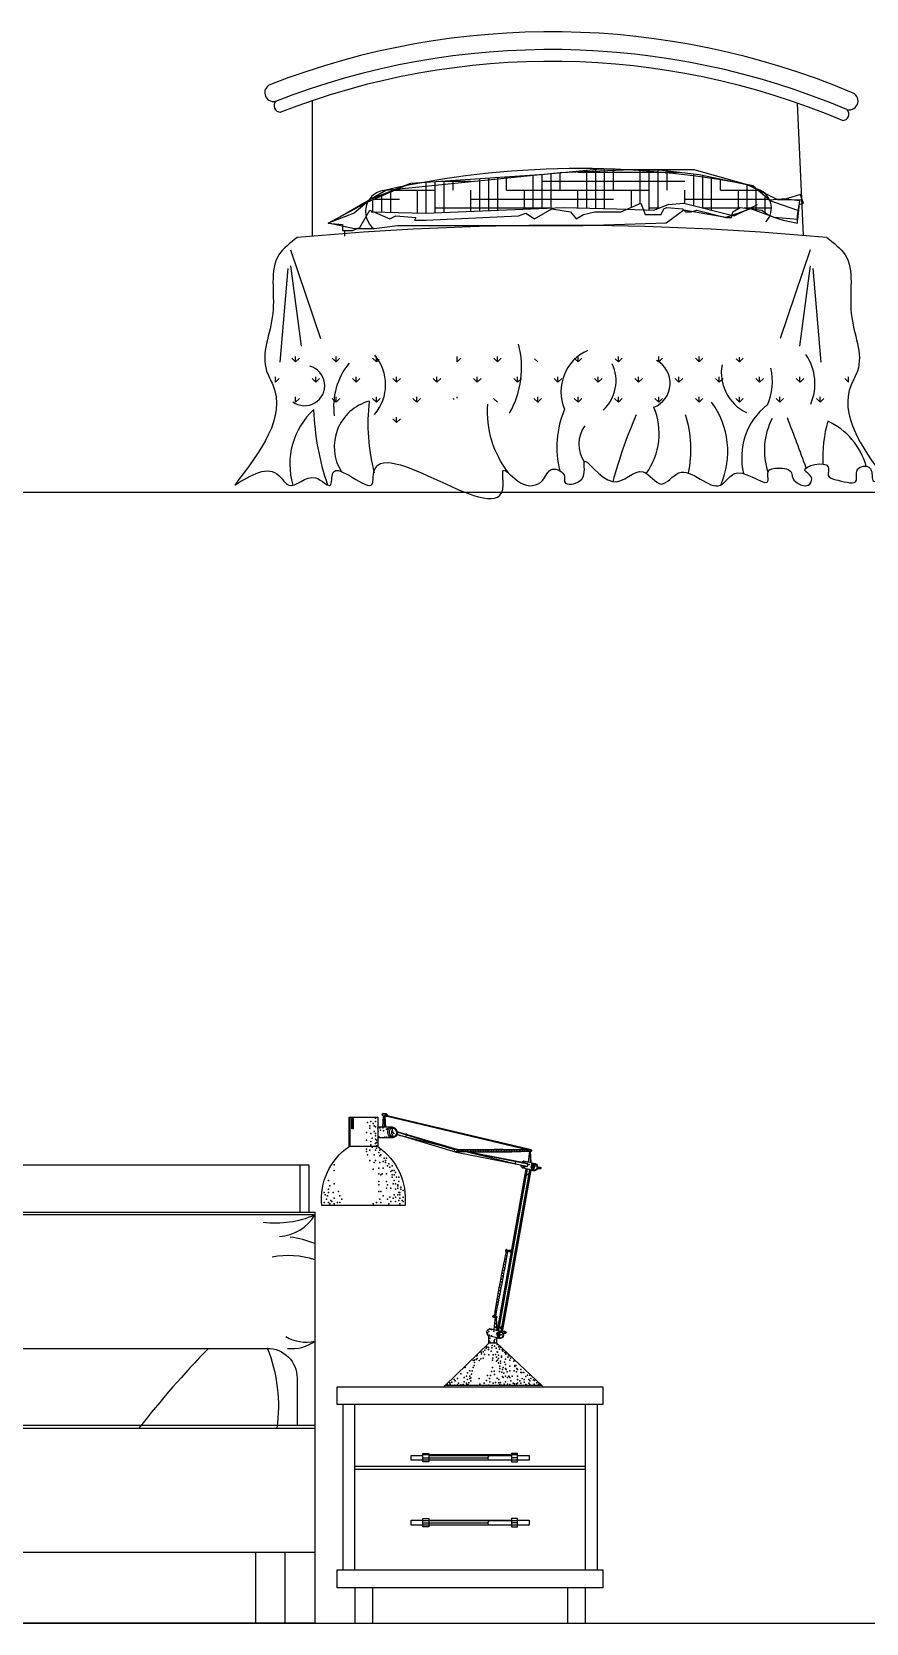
# Model space of a CAD drawing. Header units: inches. Extents: x 15.4 to 57.9, y 9.9 to 34.7.
# Drawn here: x 25.042 to 26.455, y 22.211 to 24.904 of the extents above; entities that cross this region are included whole.
import ezdxf

# ---------------------------------------------------------------- set-up
doc = ezdxf.new("R2010")
doc.units = ezdxf.units.IN
doc.header["$MEASUREMENT"] = 0
for name, color, linetype in [('02', 2, 'Continuous'), ('1', 1, 'Continuous'), ('8', 8, 'Continuous')]:
    doc.layers.add(name, color=color, linetype=linetype)

msp = doc.modelspace()

# ---------------------------------------------------------------- hatches: boundary and pattern name
at = {"layer": '8'}
h = msp.add_hatch(dxfattribs=at)
h.set_pattern_fill('ANSI31', color=256, scale=0.005527, style=0)
h.set_pattern_definition([(135, (34.974452, 16.73408576), (0.000488482534, 0.000488482534), [])])
h.paths.add_polyline_path([(25.5859, 23.0473), (25.5837, 23.0473), (25.5837, 23.0669), (25.5859, 23.0669)])
h = msp.add_hatch(dxfattribs=at)
h.set_pattern_fill('ANSI31', color=256, scale=0.022106, angle=42.7614, style=0)
h.set_pattern_definition([(92.238647, (35.200184, 17.0904703), (0.00276116556, 0.00010793855), [])])
edge = h.paths.add_edge_path()
edge.add_ellipse((25.7622, 23.0105), major_axis=(-0.00111, 0.00111), ratio=1, start_angle=162.8132, end_angle=266.7456)
edge.add_ellipse((25.8322, 18.2091), major_axis=(3.3961, 3.3961), ratio=1, start_angle=404.3709, end_angle=405.8207, ccw=False)
edge.add_ellipse((25.8868, 23.0108), major_axis=(-0.00151, 0.00151), ratio=1, start_angle=20.2784, end_angle=78.295)
edge.add_line((25.8851, 23.0097), (25.8851, 23.0096))
edge.add_ellipse((25.8182, 24.4854), major_axis=(1.0446, 1.0446), ratio=1, start_angle=222.8572, end_angle=227.5949, ccw=False)
h = msp.add_hatch(dxfattribs=at)
h.set_pattern_fill('ANSI31', color=256, scale=0.033159, style=0)
h.set_pattern_definition([(135, (34.9617398, 16.7697646), (0.0029308952, 0.0029308952), [])])
edge = h.paths.add_edge_path()
edge.add_ellipse((25.8448, 22.8415), major_axis=(-0.00124, 0.00124), ratio=1, start_angle=144.8153, end_angle=149.0797)
edge.add_line((25.8452, 22.8398), (25.8482, 22.8398))
edge.add_ellipse((20.672, 23.7672), major_axis=(3.7184, 3.7184), ratio=1, start_angle=303.6283, end_angle=304.8416, ccw=False)
edge.add_line((25.8274, 22.7304), (25.8251, 22.731))
edge.add_ellipse((27.2957, 22.5169), major_axis=(1.0508, 1.0508), ratio=1, start_angle=122.4543, end_angle=126.7162, ccw=False)

# ---------------------------------------------------------------- linework, layer by layer
at = {"layer": '02'}
for p, q in [((25.5169, 24.7874), (25.5169, 24.5578)), ((26.3376, 24.7832), (26.3477, 24.5591)), ((25.9102, 24.663), (26.005, 24.6718)), ((25.9363, 24.6654), (26.0573, 24.6707)), ((25.9816, 24.6056), (25.9816, 24.6696)), ((25.9967, 24.6052), (25.9967, 24.671)), ((26.005, 24.6718), (26.1096, 24.6695)), ((26.0118, 24.6048), (26.0118, 24.6716)), ((26.0269, 24.6359), (26.0269, 24.6713)), ((26.0573, 24.6707), (26.1627, 24.6707)), ((26.0721, 24.6135), (26.0721, 24.6703)), ((26.0872, 24.6021), (26.0872, 24.67)), ((26.1023, 24.6047), (26.1023, 24.6697)), ((26.1096, 24.6695), (26.1719, 24.6622)), ((26.1627, 24.6707), (26.2532, 24.6452)), ((25.6109, 24.6163), (25.6839, 24.6474)), ((25.6168, 24.6212), (25.6839, 24.6474)), ((25.6411, 24.6358), (25.9363, 24.6654)), ((25.6839, 24.6474), (25.9102, 24.663)), ((25.7099, 24.5969), (25.7099, 24.6492)), ((25.725, 24.5976), (25.725, 24.6503)), ((25.7355, 24.651), (25.7854, 24.651)), ((25.7401, 24.5982), (25.7401, 24.6513)), ((25.7552, 24.6359), (25.7552, 24.6523)), ((25.8005, 24.6007), (25.8005, 24.6554)), ((25.8156, 24.6014), (25.8156, 24.6565)), ((25.8307, 24.602), (25.8307, 24.6575)), ((25.8458, 24.6359), (25.8458, 24.6585)), ((25.891, 24.6045), (25.891, 24.6616)), ((25.9061, 24.6052), (25.9061, 24.6627)), ((25.9061, 24.651), (26.1476, 24.651)), ((25.9212, 24.6058), (25.9212, 24.664)), ((25.9363, 24.6359), (25.9363, 24.6654)), ((25.9665, 24.6661), (26.139, 24.6661)), ((26.1174, 24.6359), (26.1174, 24.6686)), ((26.1627, 24.6097), (26.1627, 24.6633)), ((26.1719, 24.6622), (26.263, 24.6431)), ((26.1778, 24.6058), (26.1778, 24.661)), ((26.1929, 24.6019), (26.1929, 24.6578)), ((26.208, 24.6359), (26.208, 24.6547)), ((26.2532, 24.605), (26.2532, 24.6452)), ((26.2532, 24.6452), (26.3044, 24.62)), ((26.263, 24.6431), (26.2912, 24.6189)), ((25.5438, 24.5799), (25.6109, 24.6163)), ((25.5635, 24.5906), (25.6411, 24.6358)), ((25.6168, 24.6212), (25.5876, 24.5969)), ((25.6194, 24.5996), (25.6194, 24.6199)), ((25.6214, 24.6208), (25.6646, 24.6208)), ((25.6345, 24.5989), (25.6345, 24.6264)), ((25.6496, 24.5985), (25.6496, 24.6328)), ((25.6568, 24.6359), (25.725, 24.6359)), ((25.6646, 24.6359), (25.6646, 24.6392)), ((25.6948, 24.5973), (25.6948, 24.6359)), ((25.7854, 24.6001), (25.7854, 24.6359)), ((25.7854, 24.6208), (26.0269, 24.6208)), ((25.8458, 24.6359), (26.0872, 24.6359)), ((25.8759, 24.6039), (25.8759, 24.6359)), ((25.9665, 24.606), (25.9665, 24.6359)), ((26.057, 24.6071), (26.057, 24.6359)), ((26.1476, 24.6136), (26.1476, 24.6359)), ((26.1476, 24.6208), (26.289, 24.6208)), ((26.208, 24.6359), (26.2714, 24.6359)), ((26.2382, 24.6049), (26.2382, 24.6359)), ((26.2683, 24.603), (26.2683, 24.6385)), ((26.2834, 24.5979), (26.2834, 24.6256)), ((26.319, 24.6212), (26.2898, 24.6188)), ((26.2898, 24.6188), (26.3385, 24.6018)), ((26.3044, 24.62), (26.3464, 24.6193)), ((26.3287, 24.6237), (26.319, 24.6212)), ((26.319, 24.6212), (26.3418, 24.6184)), ((26.3433, 24.6285), (26.3287, 24.6237)), ((26.3418, 24.6184), (26.3385, 24.586)), ((26.3458, 24.6212), (26.3433, 24.6285)), ((26.3482, 24.6139), (26.3458, 24.6212)), ((25.5876, 24.5969), (25.5438, 24.5799)), ((25.5973, 24.5726), (25.6144, 24.6018)), ((25.6144, 24.6018), (25.6484, 24.5872)), ((25.6168, 24.5993), (25.7093, 24.5969)), ((25.6484, 24.5872), (25.6582, 24.5921)), ((25.6582, 24.5921), (25.6923, 24.5896)), ((25.6923, 24.5896), (25.6898, 24.5848)), ((25.7093, 24.5969), (25.9416, 24.6066)), ((25.7093, 24.5848), (25.8662, 24.5921)), ((25.725, 24.6057), (25.919, 24.6057)), ((25.8662, 24.5921), (25.8784, 24.5969)), ((25.8784, 24.5969), (25.893, 24.5872)), ((25.893, 24.5872), (25.9222, 24.6042)), ((25.9222, 24.6042), (25.9538, 24.5993)), ((25.9416, 24.6066), (26.0317, 24.6042)), ((25.9538, 24.5993), (25.9636, 24.5872)), ((25.9636, 24.5872), (25.9757, 24.5945)), ((25.9757, 24.5945), (25.9952, 24.5993)), ((25.9952, 24.5993), (26.039, 24.5993)), ((26.0317, 24.6042), (26.095, 24.6018)), ((26.039, 24.5993), (26.0731, 24.6139)), ((26.0731, 24.6139), (26.0804, 24.5945)), ((26.0804, 24.5945), (26.1072, 24.5945)), ((26.0872, 24.6057), (26.1048, 24.6057)), ((26.095, 24.6018), (26.1194, 24.6115)), ((26.1072, 24.5945), (26.1121, 24.6042)), ((26.1121, 24.6042), (26.1169, 24.6066)), ((26.1461, 24.6018), (26.1159, 24.58)), ((26.1169, 24.6066), (26.1437, 24.6042)), ((26.1194, 24.6115), (26.1461, 24.6139)), ((26.1437, 24.6042), (26.1486, 24.5993)), ((26.1461, 24.6139), (26.2313, 24.5921)), ((26.2167, 24.5896), (26.1461, 24.6018)), ((26.1486, 24.5993), (26.1583, 24.5993)), ((26.1583, 24.5993), (26.1681, 24.6018)), ((26.1681, 24.6018), (26.2167, 24.5896)), ((26.1782, 24.6057), (26.2395, 24.6057)), ((26.2593, 24.6042), (26.2167, 24.5896)), ((26.2167, 24.5896), (26.2265, 24.5896)), ((26.2265, 24.5896), (26.2289, 24.5993)), ((26.2289, 24.5993), (26.2411, 24.6066)), ((26.2313, 24.5921), (26.2703, 24.6115)), ((26.2411, 24.6066), (26.2776, 24.6018)), ((26.2482, 24.6057), (26.294, 24.6057)), ((26.2995, 24.5896), (26.2593, 24.6042)), ((26.2776, 24.6018), (26.2849, 24.5969)), ((26.2849, 24.5969), (26.2922, 24.5921)), ((26.2922, 24.5921), (26.3068, 24.5872)), ((26.3385, 24.586), (26.2995, 24.5896)), ((26.3385, 24.5921), (26.3409, 24.6115)), ((26.3385, 24.5799), (26.3385, 24.5921)), ((26.3409, 24.6115), (26.3482, 24.6139)), ((25.5438, 24.5799), (25.5681, 24.5775)), ((25.5884, 24.5702), (25.5438, 24.5799)), ((25.5681, 24.5775), (25.5681, 24.5677)), ((25.5681, 24.5677), (25.5851, 24.5677)), ((25.5711, 24.5677), (25.5711, 24.5578)), ((25.5851, 24.5677), (25.5973, 24.5726)), ((25.6217, 24.5702), (25.5884, 24.5702)), ((25.6609, 24.5755), (25.6217, 24.5702)), ((25.9755, 24.5755), (25.6609, 24.5755)), ((25.6898, 24.5848), (25.7093, 24.5848)), ((26.1159, 24.58), (25.9755, 24.5755)), ((26.3068, 24.5872), (26.3141, 24.5848)), ((26.3141, 24.5848), (26.3385, 24.5799)), ((25.48, 24.5348), (25.5305, 24.3848)), ((26.3596, 24.5348), (26.3091, 24.3848)), ((25.48, 24.5076), (25.4981, 24.3718)), ((26.3596, 24.5076), (26.3415, 24.3718)), ((25.4754, 24.5031), (25.4618, 24.3446)), ((26.3642, 24.5031), (26.3777, 24.3446)), ((25.4887, 24.3451), (25.4823, 24.3515)), ((25.4887, 24.3451), (25.4887, 24.3541)), ((25.4887, 24.3451), (25.495, 24.3513)), ((25.557, 24.3451), (25.5506, 24.3515)), ((25.557, 24.3451), (25.557, 24.3541)), ((25.557, 24.3451), (25.5635, 24.3515)), ((25.6253, 24.3451), (25.6189, 24.3515)), ((25.6253, 24.3451), (25.6253, 24.3541)), ((25.6253, 24.3451), (25.6301, 24.3498)), ((25.7619, 24.3451), (25.7619, 24.3541)), ((25.762, 24.3451), (25.7684, 24.3515)), ((25.8303, 24.3451), (25.824, 24.3514)), ((25.8302, 24.3451), (25.8302, 24.3541)), ((25.8303, 24.3451), (25.8367, 24.3515)), ((25.8986, 24.3451), (25.8933, 24.3503)), ((25.9669, 24.3451), (25.9604, 24.3515)), ((25.9668, 24.3451), (25.9668, 24.3541)), ((25.9669, 24.3451), (25.9733, 24.3515)), ((26.0352, 24.3451), (26.0296, 24.3506)), ((26.0351, 24.3451), (26.0351, 24.3541)), ((26.0352, 24.3451), (26.0416, 24.3515)), ((26.1035, 24.3451), (26.1005, 24.348)), ((26.1034, 24.3451), (26.1034, 24.3541)), ((26.1035, 24.3451), (26.1099, 24.3515)), ((26.1718, 24.3451), (26.1654, 24.3515)), ((26.1717, 24.3451), (26.1717, 24.3541)), ((26.1718, 24.3451), (26.1782, 24.3515)), ((26.2401, 24.3451), (26.2346, 24.3506)), ((26.24, 24.3451), (26.24, 24.3529)), ((26.2401, 24.3451), (26.2465, 24.3515)), ((25.4545, 24.3109), (25.4545, 24.32)), ((25.5228, 24.3109), (25.5228, 24.32)), ((25.5911, 24.3109), (25.5911, 24.32)), ((25.6594, 24.3109), (25.6594, 24.32)), ((25.7277, 24.3109), (25.7277, 24.32)), ((25.796, 24.3109), (25.796, 24.32)), ((25.8643, 24.3109), (25.8643, 24.32)), ((25.9326, 24.3109), (25.9326, 24.32)), ((26.0009, 24.3109), (26.0009, 24.32)), ((26.0692, 24.3109), (26.0692, 24.32)), ((26.1375, 24.3109), (26.1375, 24.32)), ((26.2058, 24.3109), (26.2058, 24.32)), ((26.2741, 24.3109), (26.2741, 24.32)), ((26.3424, 24.3109), (26.3424, 24.32)), ((26.4247, 24.3109), (26.4247, 24.32)), ((25.4546, 24.3109), (25.461, 24.3173)), ((25.5229, 24.3109), (25.5165, 24.3173)), ((25.5229, 24.3109), (25.5293, 24.3173)), ((25.5912, 24.3109), (25.5848, 24.3173)), ((25.5912, 24.3109), (25.5976, 24.3173)), ((25.6595, 24.3109), (25.6531, 24.3173)), ((25.6595, 24.3109), (25.6659, 24.3173)), ((25.7278, 24.3109), (25.7214, 24.3173)), ((25.7278, 24.3109), (25.7342, 24.3173)), ((25.7961, 24.3109), (25.7897, 24.3173)), ((25.7961, 24.3109), (25.8025, 24.3173)), ((25.8644, 24.3109), (25.858, 24.3173)), ((25.8644, 24.3109), (25.8708, 24.3173)), ((25.9327, 24.3109), (25.9263, 24.3173)), ((25.9327, 24.3109), (25.9391, 24.3173)), ((26.001, 24.3109), (25.9946, 24.3173)), ((26.001, 24.3109), (26.0074, 24.3173)), ((26.0693, 24.3109), (26.0629, 24.3173)), ((26.0693, 24.3109), (26.0757, 24.3173)), ((26.1376, 24.3109), (26.1312, 24.3173)), ((26.1376, 24.3109), (26.144, 24.3173)), ((26.2059, 24.3109), (26.1995, 24.3173)), ((26.2059, 24.3109), (26.2123, 24.3173)), ((26.2742, 24.3109), (26.2678, 24.3173)), ((26.2742, 24.3109), (26.2806, 24.3173)), ((26.3425, 24.3109), (26.3361, 24.3173)), ((26.3425, 24.3109), (26.3489, 24.3173)), ((26.4246, 24.3109), (26.4182, 24.3173)), ((25.4887, 24.2768), (25.4887, 24.2858)), ((25.4887, 24.2768), (25.4952, 24.2832)), ((25.557, 24.2768), (25.5506, 24.2832)), ((25.557, 24.2768), (25.557, 24.2858)), ((25.557, 24.2768), (25.5635, 24.2832)), ((25.6253, 24.2768), (25.6189, 24.2832)), ((25.6253, 24.2768), (25.6253, 24.2858)), ((25.6253, 24.2768), (25.6318, 24.2832)), ((25.6936, 24.2768), (25.6872, 24.2832)), ((25.6936, 24.2768), (25.6936, 24.2858)), ((25.6936, 24.2768), (25.7001, 24.2832)), ((25.757, 24.2817), (25.7555, 24.2832)), ((25.7619, 24.2838), (25.7619, 24.2858)), ((25.8303, 24.2768), (25.8238, 24.2832)), ((25.8986, 24.2768), (25.8921, 24.2832)), ((25.8985, 24.2768), (25.8985, 24.2858)), ((25.8986, 24.2768), (25.905, 24.2832)), ((25.9669, 24.2768), (25.9604, 24.2832)), ((25.9668, 24.2768), (25.9668, 24.2858)), ((25.9669, 24.2768), (25.9733, 24.2832)), ((26.0352, 24.2768), (26.0287, 24.2832)), ((26.0351, 24.2768), (26.0351, 24.2858)), ((26.0352, 24.2768), (26.0416, 24.2832)), ((26.1035, 24.2768), (26.097, 24.2832)), ((26.1034, 24.2768), (26.1034, 24.2858)), ((26.1035, 24.2768), (26.1099, 24.2832)), ((26.1718, 24.2768), (26.1654, 24.2832)), ((26.1717, 24.2768), (26.1717, 24.2858)), ((26.1718, 24.2768), (26.1782, 24.2832)), ((26.2401, 24.2768), (26.2337, 24.2832)), ((26.24, 24.2768), (26.24, 24.2858)), ((26.2401, 24.2768), (26.2465, 24.2832)), ((26.3084, 24.2768), (26.302, 24.2832)), ((26.3083, 24.2768), (26.3083, 24.2858)), ((26.3084, 24.2768), (26.3148, 24.2832)), ((26.3767, 24.2768), (26.3703, 24.2832)), ((26.3766, 24.2768), (26.3766, 24.2858)), ((26.3767, 24.2768), (26.3831, 24.2832)), ((25.6595, 24.2426), (25.6531, 24.249)), ((25.6594, 24.2426), (25.6594, 24.2517)), ((25.6595, 24.2426), (25.6659, 24.249)), ((25.9326, 24.2514), (25.9326, 24.2517)), ((25.5804, 23.0669), (25.5804, 23.0172)), ((25.6407, 23.0716), (25.6357, 23.0723)), ((25.637, 23.0689), (25.6359, 23.0502)), ((25.6411, 23.0685), (25.636, 23.0694)), ((25.6412, 23.0723), (25.6362, 23.073)), ((25.6373, 23.0688), (25.6363, 23.0501)), ((25.6417, 23.0726), (25.6367, 23.0733)), ((25.6388, 23.0686), (25.6392, 23.0502)), ((25.6395, 23.0685), (25.6404, 23.0502)), ((25.6399, 23.0731), (25.6399, 23.0731)), ((25.6399, 23.0683), (25.6409, 23.0502)), ((25.6422, 23.0728), (25.6422, 23.0727)), ((25.8805, 23.0118), (25.6436, 23.0679)), ((25.8853, 23.012), (25.6438, 23.069)), ((25.6529, 23.0502), (25.6277, 23.0502)), ((25.6533, 23.0322), (25.6277, 23.0322)), ((25.8801, 22.983), (25.6596, 23.0371)), ((25.7612, 23.0071), (25.6598, 23.0374)), ((25.7623, 23.012), (25.6604, 23.0424)), ((25.7578, 23.0119), (25.6605, 23.0414)), ((25.6277, 23.0172), (25.579, 23.0172)), ((25.8806, 22.9834), (25.7612, 23.0071)), ((25.8816, 22.9873), (25.7737, 23.0087)), ((25.8812, 22.9884), (25.7795, 23.0086)), ((25.8843, 23.0095), (25.8821, 22.9913)), ((25.8845, 23.0095), (25.8823, 22.9913)), ((25.8849, 23.0093), (25.8855, 22.9906)), ((25.8853, 23.0088), (25.8864, 22.9904)), ((25.8857, 23.0088), (25.8867, 22.9903)), ((25.4958, 22.9865), (25.4958, 22.9065)), ((25.8782, 22.9796), (25.8297, 22.7063)), ((25.8787, 22.9795), (25.8301, 22.7062)), ((25.8794, 22.9793), (25.8309, 22.7061)), ((25.8807, 22.979), (25.8321, 22.7058)), ((25.8846, 22.978), (25.8362, 22.7048)), ((25.8857, 22.9777), (25.8372, 22.7044)), ((25.8868, 22.9774), (25.8383, 22.7037)), ((25.9012, 22.9812), (25.898, 22.9812)), ((25.9014, 22.9819), (25.8981, 22.9819)), ((25.5211, 22.9015), (24.3211, 22.9015)), ((25.845, 22.8398), (25.8533, 22.8398)), ((25.8465, 22.842), (25.8537, 22.842)), ((25.8269, 22.729), (25.8224, 22.7304)), ((25.8272, 22.7296), (25.8227, 22.7309)), ((25.8277, 22.7299), (25.8232, 22.7313)), ((25.828, 22.7301), (25.8235, 22.7314)), ((25.8273, 22.7271), (25.8228, 22.7285)), ((25.8265, 22.7272), (25.8244, 22.7075)), ((25.828, 22.7268), (25.8291, 22.7065)), ((25.8435, 22.7043), (25.8383, 22.7043)), ((25.8158, 22.6847), (25.8158, 22.697)), ((25.829, 22.6847), (25.8158, 22.6847)), ((25.829, 22.6847), (25.829, 22.6936)), ((25.9053, 22.6129), (25.7417, 22.6129)), ((25.5689, 22.3007), (25.5689, 22.5807)), ((25.5889, 22.3007), (25.5889, 22.5807)), ((25.9789, 22.5807), (25.9789, 22.3007)), ((25.9989, 22.5807), (25.9989, 22.3007)), ((24.3211, 22.5457), (25.5211, 22.5457)), ((24.3211, 22.5407), (25.5211, 22.5407)), ((25.7042, 22.4963), (25.8642, 22.4963)), ((25.7042, 22.4902), (25.8147, 22.4907)), ((25.8642, 22.4902), (25.8542, 22.4902)), ((25.9789, 22.4757), (25.5889, 22.4757)), ((25.9789, 22.4707), (25.5889, 22.4707)), ((25.7042, 22.3845), (25.8642, 22.3845)), ((25.7042, 22.3802), (25.8147, 22.3807)), ((25.8642, 22.3802), (25.8542, 22.3802)), ((24.3211, 22.3307), (25.5211, 22.3307)), ((25.4211, 22.2107), (25.4211, 22.3307)), ((25.4711, 22.2107), (25.4711, 22.3307)), ((25.5889, 22.2707), (25.5889, 22.2107)), ((25.6189, 22.2707), (25.6189, 22.2107)), ((25.9489, 22.2707), (25.9489, 22.2107)), ((25.9789, 22.2707), (25.9789, 22.2107)), ((25.5889, 22.2107), (25.6189, 22.2107)), ((25.9489, 22.2107), (25.9789, 22.2107))]:
    msp.add_line(p, q, dxfattribs=at)
for points in [[(25.6738, 22.9177), (25.5329, 22.9177, -0.273505), (25.579, 23.0172), (25.579, 23.0669), (25.6277, 23.0669), (25.6277, 23.0172, -0.273505)], [(25.6424, 23.068, -0.130303), (25.6417, 23.0681, -0.576801), (25.6414, 23.0724, -0.264517), (25.6427, 23.0726, -0.710752)], [(25.6551, 23.0326, -0.130303), (25.6523, 23.0323, -0.598804), (25.6477, 23.049, -0.121835), (25.6532, 23.0502, -0.710752)], [(25.7629, 23.0119, 0.130303), (25.7624, 23.012, 0.576801), (25.7617, 23.0093, 0.264517), (25.7626, 23.009, 0.710752)], [(25.8876, 23.0088, -0.130303), (25.8871, 23.0087, -0.331854), (25.8864, 23.0117, -0.328319), (25.8873, 23.012, -0.500332)], [(25.8929, 22.9761, -0.130303), (25.8909, 22.9764, -0.576801), (25.8909, 22.9881, -0.264517), (25.8946, 22.9884, -0.710752)], [(25.9029, 22.9793, -0.130303), (25.9024, 22.9793, -0.576801), (25.9017, 22.9822, -0.264517), (25.9026, 22.9825, -0.710752)], [(25.8448, 22.8398, 0.130303), (25.8453, 22.8398, 0.576801), (25.846, 22.8427, 0.264517), (25.8451, 22.843, 0.710752)], [(25.828, 22.7268, -0.130303), (25.8275, 22.7269, -0.576801), (25.8277, 22.7299, -0.264517), (25.8287, 22.73, -0.710752)], [(25.8352, 22.6923, -0.130303), (25.8333, 22.6926, -0.576801), (25.8332, 22.7042, -0.264517), (25.8369, 22.7046, -0.710752)], [(25.844, 22.701, -0.130303), (25.8435, 22.701, -0.576801), (25.8427, 22.7039, -0.264517), (25.8436, 22.7043, -0.710752)]]:
    msp.add_lwpolyline(points, format="xyb", close=True, dxfattribs=at)
for points in [[(25.5859, 23.0669), (25.5859, 23.0473), (25.5837, 23.0473), (25.5837, 23.0669)], [(25.6517, 23.0439), (25.6549, 23.0388), (25.6552, 23.0391), (25.6521, 23.0441), (25.6517, 23.0439)], [(25.7578, 23.0091), (25.7623, 23.009)], [(25.8854, 23.0121), (25.887, 23.012)], [(25.8873, 23.0087), (25.8854, 23.0088)], [(24.3311, 22.9065), (24.3311, 22.9865), (25.5111, 22.9865), (25.5111, 22.9065)], [(25.8939, 22.9844), (25.8918, 22.9809), (25.8922, 22.9806), (25.8943, 22.9842), (25.8939, 22.9844)], [(25.9027, 22.9793), (25.8973, 22.9793)], [(25.8372, 22.6993), (25.8333, 22.698), (25.8334, 22.6975), (25.8373, 22.6989), (25.8371, 22.6993)], [(25.8437, 22.701), (25.8402, 22.701)], [(25.8842, 22.4867), (25.6842, 22.4867), (25.6842, 22.4947), (25.7042, 22.4947)], [(25.7042, 22.4977), (25.7142, 22.4977), (25.7142, 22.4837), (25.7042, 22.4837), (25.7042, 22.4977)], [(25.7142, 22.4947), (25.8542, 22.4947)], [(25.8642, 22.4977), (25.8542, 22.4977), (25.8542, 22.4837), (25.8642, 22.4837), (25.8642, 22.4977)], [(25.8642, 22.4947), (25.8842, 22.4947), (25.8842, 22.4867)], [(25.8842, 22.3767), (25.6842, 22.3767), (25.6842, 22.3847), (25.7042, 22.3847)], [(25.7042, 22.3877), (25.7142, 22.3877), (25.7142, 22.3737), (25.7042, 22.3737), (25.7042, 22.3877)], [(25.7142, 22.3847), (25.8542, 22.3847)], [(25.8642, 22.3877), (25.8542, 22.3877), (25.8542, 22.3737), (25.8642, 22.3737), (25.8642, 22.3877)], [(25.8642, 22.3847), (25.8842, 22.3847), (25.8842, 22.3767)]]:
    msp.add_lwpolyline(points, dxfattribs=at)
for points in [[(25.6421, 23.068), (25.6366, 23.069, -0.641064), (25.6371, 23.0735), (25.6424, 23.0727)], [(25.6422, 23.0722, -0.083661), (25.6427, 23.0722, -0.685038), (25.6425, 23.0683)], [(25.6515, 23.0485, -0.083661), (25.6532, 23.0486, -0.685038), (25.6552, 23.0339)], [(25.7626, 23.012), (25.758, 23.012, 0.641064), (25.7578, 23.0091)], [(25.7623, 23.0093, 0.083661), (25.7625, 23.0093, 0.685038), (25.7629, 23.0117)], [(25.8919, 22.9761), (25.8729, 22.981, -0.183148), (25.8703, 22.9849)], [(25.8713, 22.9903, -0.177444), (25.8751, 22.993), (25.8936, 22.9887)], [(25.8931, 22.9875, -0.083661), (25.8942, 22.9874, -0.685038), (25.8932, 22.977)], [(25.9023, 22.9822, -0.083661), (25.9026, 22.9822, -0.685038), (25.903, 22.9795)], [(25.8454, 22.8427, 0.083661), (25.8451, 22.8428, 0.685038), (25.8447, 22.8401)], [(25.8278, 22.7268), (25.8229, 22.7284, -0.641064), (25.8237, 22.7315), (25.8284, 22.7301)], [(25.8283, 22.7298, -0.083661), (25.8286, 22.7297, -0.685038), (25.8281, 22.727)], [(25.8342, 22.6923), (25.8153, 22.6972, -0.641064), (25.8174, 22.7091), (25.8359, 22.7049)], [(25.8354, 22.7037, -0.083661), (25.8366, 22.7035, -0.685038), (25.8355, 22.6931)], [(25.8433, 22.7039, -0.083661), (25.8436, 22.704, -0.685038), (25.844, 22.7013)], [(25.7406, 22.6107), (25.7406, 22.6118, -0.414214), (25.7417, 22.6129), (25.8158, 22.6847)], [(25.829, 22.6847), (25.9053, 22.6129, -0.414214), (25.9064, 22.6118), (25.9064, 22.6107)], [(24.3511, 22.5457), (24.3511, 22.6257, -0.414214), (24.4011, 22.6757), (25.4411, 22.6757, -0.414214), (25.4911, 22.6257), (25.4911, 22.5457)]]:
    msp.add_lwpolyline(points, format="xyb", dxfattribs=at)
for points in [[(24.3211, 22.9065), (25.5211, 22.9065), (25.5211, 22.2107), (24.3211, 22.2107)], [(26.0089, 22.5807), (25.5589, 22.5807), (25.5589, 22.6107), (26.0089, 22.6107)], [(26.0089, 22.2707), (25.5589, 22.2707), (25.5589, 22.3007), (26.0089, 22.3007)]]:
    msp.add_lwpolyline(points, close=True, dxfattribs=at)
for centre, radius, start, end in [((25.9212, 23.5926), 1.3112, 67.1912, 111.1751), ((25.9212, 23.5884), 1.2853, 67.0675, 111.2897), ((25.9212, 23.5884), 1.2653, 67.0675, 111.2897), ((25.4514, 24.8007), 0.015, 104.6576, 282.1048), ((25.4628, 24.7787), 0.0107, 133.4129, 272.4521), ((26.4257, 24.7867), 0.015, 257.8952, 75.3424), ((26.4147, 24.7644), 0.0107, 267.5479, 46.5871), ((25.9691, 23.1838), 1.4886, 78.6154, 102.7293), ((25.6431, 24.5995), 0.0363, 89.228, 233.8746), ((26.2603, 24.6054), 0.0337, 316.8004, 77.0801), ((25.9396, 19.7257), 4.8505, 84.6996, 95.3004), ((25.7133, 24.3357), 0.1578, 330.7373, 14.4337), ((25.5639, 24.3067), 0.0771, 318.9914, 40.4455), ((26.0139, 24.295), 0.0761, 113.6879, 203.2003), ((26.079, 24.309), 0.0437, 291.3502, 61.7269), ((26.2815, 24.3084), 0.0863, 336.3608, 34.7186), ((25.5039, 24.305), 0.034, 233.5149, 74.8899), ((25.6689, 24.2697), 0.1159, 140.8637, 187.7485), ((25.9634, 24.3133), 0.0677, 312.753, 25.0744), ((26.2846, 24.3271), 0.0753, 169.8929, 244.201), ((26.1974, 24.3124), 0.0984, 335.8658, 12.8854), ((25.6341, 24.2014), 0.0801, 105.1932, 211.8535), ((25.9415, 24.2415), 0.3305, 173.544, 194.7162), ((25.9821, 24.2615), 0.1692, 175.9772, 217.9243), ((26.0925, 24.2011), 0.1617, 156.7092, 194.3496), ((25.9907, 24.2236), 0.1134, 323.7531, 23.2157), ((26.0792, 24.1935), 0.1411, 336.3025, 36.3311), ((26.3565, 24.1835), 0.1128, 128.0541, 194.0664), ((25.6047, 24.1719), 0.1259, 132.7701, 196.1812), ((25.9628, 24.2804), 0.444, 182.0797, 198.8776), ((26.8079, 23.9313), 0.8103, 156.4066, 164.8918), ((25.9637, 24.1966), 0.1942, 348.1999, 17.7426), ((26.3988, 24.1956), 0.1167, 152.4534, 198.6757), ((23.4194, 23.1131), 3.1166, 19.7381, 21.4042), ((26.6114, 24.1833), 0.2303, 164.4629, 182.7339), ((26.3403, 24.1374), 0.1183, 15.257, 65.4552), ((26.0212, 24.2062), 0.0531, 144.4838, 214.3087), ((25.6433, 23.0702), 0.00166, 119.5269, 244.08), ((25.6586, 23.0413), 0.00762, 135.4245, 228.7448), ((25.673, 23.0371), 0.00333, 297.0807, 45.6387), ((25.8182, 24.4854), 1.4773, 267.8572, 272.5857), ((25.8322, 18.2091), 4.8029, 89.3709, 90.8241), ((25.8868, 23.0104), 0.00214, 130.7011, 230.6155), ((25.8674, 22.9904), 0.00702, 163.0824, 212.3312), ((25.8769, 22.9865), 0.00472, 312.1606, 24.1418), ((25.8963, 22.9817), 0.00556, 118.5634, 222.9145), ((25.9034, 22.981), 0.00139, 134.3371, 254.3933), ((25.887, 22.9567), 0.0138, 105.0445, 143.2765), ((25.8858, 22.9587), 0.012, 101.0298, 144.4173), ((25.4537, 23.0638), 0.1758, 263.5306, 292.5647), ((25.4556, 22.9413), 0.0767, 274.4391, 328.7221), ((25.4563, 22.6874), 0.178, 68.6248, 82.4709), ((27.2957, 22.5169), 1.4861, 167.4534, 171.7162), ((20.672, 23.7672), 5.2586, 348.6283, 349.8412), ((25.4757, 22.6815), 0.1512, 72.5219, 100.2008), ((25.8554, 22.7223), 0.0236, 183.7367, 217.4743), ((25.8386, 22.6979), 0.00556, 118.5634, 240.0693), ((25.8445, 22.7027), 0.00139, 134.3371, 254.3933), ((25.5061, 22.7536), 0.0673, 239.4483, 282.8797), ((25.4831, 22.7381), 0.0629, 262.6321, 307.2181), ((26.4738, 21.5695), 1.5832, 135.6786, 142.1634), ((25.1985, 22.578), 0.2616, 351.7989, 21.9273), ((25.8194, 22.4894), 0.00529, 92.3864, 210.779), ((25.8194, 22.3794), 0.00529, 92.3864, 210.779)]:
    msp.add_arc(centre, radius, start, end, dxfattribs=at)
for points in [[(25.4915, 24.5555), (25.4604, 24.5265), (25.45, 24.4269), (25.4396, 24.3294), (25.45, 24.3065), (25.3856, 24.1368)], [(26.3877, 24.5555), (26.4188, 24.5265), (26.4292, 24.4269), (26.4396, 24.3294), (26.4292, 24.3065), (26.4842, 24.1491)]]:
    msp.add_spline(points, degree=3, dxfattribs=at)
for points, knots in [([(25.3856, 24.1368), (25.4136, 24.1539), (25.4502, 24.1763), (25.481, 24.1208), (25.5146, 24.1675), (25.5521, 24.123), (25.545, 24.1915), (25.6223, 24.1118), (25.6129, 24.2457), (25.8617, 24.0326), (25.8344, 24.177), (25.8692, 24.1304), (25.9077, 24.1361), (25.9183, 24.1713), (25.9469, 24.1573), (25.9402, 24.1338), (25.9851, 24.1404), (25.967, 24.2028), (26.0269, 24.1119), (26.0726, 24.1813), (26.1074, 24.1226), (26.146, 24.184), (26.2025, 24.1094), (26.2345, 24.1783), (26.2961, 24.1236), (26.2846, 24.1634), (26.3079, 24.1668), (26.3289, 24.1634), (26.3292, 24.1407), (26.3593, 24.1282), (26.3647, 24.1532), (26.3337, 24.1659), (26.3995, 24.1816), (26.3859, 24.1488), (26.4112, 24.1444), (26.4422, 24.1353), (26.4367, 24.1565), (26.4425, 24.1694), (26.4665, 24.1702), (26.462, 24.1376), (26.4741, 24.1429), (26.4842, 24.1491)], [0, 0, 0, 0, 76.496833, 99.979969, 147.328324, 175.182724, 196.342511, 265.363842, 282.091871, 502.7086, 527.60642, 563.321891, 600.927947, 625.920914, 650.131511, 658.430784, 687.79616, 717.13905, 775.302497, 829.803436, 867.228421, 901.779909, 975.36582, 1011.081291, 1064.464971, 1078.988671, 1096.728391, 1121.030581, 1129.585816, 1160.452104, 1173.073044, 1187.750043, 1227.691035, 1242.21485, 1260.784468, 1291.931539, 1304.380507, 1313.660862, 1332.349269, 1351.478898, 1379.733361, 1379.733361, 1379.733361, 1379.733361]), ([(25.6425, 23.0683), (25.6424, 23.0683), (25.6422, 23.0684), (25.6419, 23.0685), (25.6416, 23.0686), (25.6413, 23.069), (25.6412, 23.0693), (25.641, 23.0698), (25.6409, 23.0701), (25.6409, 23.0707), (25.641, 23.071), (25.6411, 23.0714), (25.6413, 23.0716), (25.6416, 23.0719), (25.6417, 23.0721), (25.642, 23.0722), (25.6421, 23.0722), (25.6422, 23.0722), (25.6422, 23.0722), (25.6422, 23.0722), (25.6422, 23.0722)], [3.294068, 3.294068, 3.294068, 3.294068, 3.647859, 3.647859, 4.043866, 4.043866, 4.439873, 4.439873, 4.83588, 4.83588, 5.231886, 5.231886, 5.627893, 5.627893, 6.0239, 6.0239, 6.283185, 6.283185, 6.283185, 6.295262, 6.295262, 6.295262, 6.295262]), ([(25.6552, 23.0339), (25.6546, 23.0338), (25.654, 23.0339), (25.6526, 23.034), (25.6516, 23.0344), (25.6501, 23.0357), (25.6495, 23.0365), (25.6484, 23.0382), (25.6479, 23.0393), (25.6475, 23.0416), (25.6476, 23.0428), (25.648, 23.0444), (25.6484, 23.0454), (25.6492, 23.0469), (25.6497, 23.0474), (25.6506, 23.0481), (25.651, 23.0483), (25.6514, 23.0484), (25.6515, 23.0484), (25.6515, 23.0485), (25.6515, 23.0485)], [3.294068, 3.294068, 3.294068, 3.294068, 3.647859, 3.647859, 4.043866, 4.043866, 4.439873, 4.439873, 4.83588, 4.83588, 5.231886, 5.231886, 5.627893, 5.627893, 6.0239, 6.0239, 6.283185, 6.283185, 6.283185, 6.295262, 6.295262, 6.295262, 6.295262]), ([(25.7629, 23.0117), (25.7628, 23.0117), (25.7627, 23.0117), (25.7625, 23.0117), (25.7623, 23.0116), (25.7621, 23.0114), (25.7619, 23.0113), (25.7618, 23.011), (25.7617, 23.0108), (25.7616, 23.0104), (25.7616, 23.0102), (25.7617, 23.01), (25.7618, 23.0098), (25.7619, 23.0096), (25.762, 23.0095), (25.7621, 23.0093), (25.7622, 23.0093), (25.7623, 23.0093), (25.7623, 23.0093), (25.7623, 23.0093), (25.7623, 23.0093)], [3.294068, 3.294068, 3.294068, 3.294068, 3.647859, 3.647859, 4.043866, 4.043866, 4.439873, 4.439873, 4.83588, 4.83588, 5.231886, 5.231886, 5.627893, 5.627893, 6.0239, 6.0239, 6.283185, 6.283185, 6.283185, 6.295262, 6.295262, 6.295262, 6.295262]), ([(25.8932, 22.977), (25.8928, 22.977), (25.8923, 22.9772), (25.8914, 22.9775), (25.8908, 22.9779), (25.89, 22.9791), (25.8897, 22.9797), (25.8892, 22.9811), (25.8891, 22.9819), (25.8892, 22.9835), (25.8895, 22.9843), (25.89, 22.9854), (25.8905, 22.986), (25.8913, 22.9868), (25.8917, 22.9871), (25.8924, 22.9874), (25.8927, 22.9875), (25.893, 22.9875), (25.893, 22.9875), (25.8931, 22.9875), (25.8931, 22.9875)], [3.294068, 3.294068, 3.294068, 3.294068, 3.647859, 3.647859, 4.043866, 4.043866, 4.439873, 4.439873, 4.83588, 4.83588, 5.231886, 5.231886, 5.627893, 5.627893, 6.0239, 6.0239, 6.283185, 6.283185, 6.283185, 6.295262, 6.295262, 6.295262, 6.295262]), ([(25.903, 22.9795), (25.9029, 22.9795), (25.9027, 22.9795), (25.9025, 22.9796), (25.9023, 22.9796), (25.902, 22.9799), (25.9019, 22.98), (25.9017, 22.9803), (25.9016, 22.9805), (25.9015, 22.9809), (25.9016, 22.9812), (25.9016, 22.9815), (25.9017, 22.9816), (25.9018, 22.9819), (25.9019, 22.982), (25.9021, 22.9821), (25.9022, 22.9822), (25.9022, 22.9822), (25.9022, 22.9822), (25.9023, 22.9822), (25.9023, 22.9822)], [3.294068, 3.294068, 3.294068, 3.294068, 3.647859, 3.647859, 4.043866, 4.043866, 4.439873, 4.439873, 4.83588, 4.83588, 5.231886, 5.231886, 5.627893, 5.627893, 6.0239, 6.0239, 6.283185, 6.283185, 6.283185, 6.295262, 6.295262, 6.295262, 6.295262]), ([(25.8447, 22.8401), (25.8449, 22.84), (25.845, 22.8401), (25.8452, 22.8401), (25.8454, 22.8402), (25.8457, 22.8404), (25.8458, 22.8405), (25.846, 22.8408), (25.8461, 22.841), (25.8462, 22.8415), (25.8461, 22.8417), (25.8461, 22.842), (25.846, 22.8422), (25.8459, 22.8424), (25.8458, 22.8425), (25.8456, 22.8427), (25.8455, 22.8427), (25.8455, 22.8427), (25.8455, 22.8427), (25.8455, 22.8427), (25.8454, 22.8427)], [3.294068, 3.294068, 3.294068, 3.294068, 3.647859, 3.647859, 4.043866, 4.043866, 4.439873, 4.439873, 4.83588, 4.83588, 5.231886, 5.231886, 5.627893, 5.627893, 6.0239, 6.0239, 6.283185, 6.283185, 6.283185, 6.295262, 6.295262, 6.295262, 6.295262]), ([(25.8281, 22.727), (25.828, 22.727), (25.8279, 22.7271), (25.8277, 22.7272), (25.8275, 22.7273), (25.8274, 22.7276), (25.8273, 22.7278), (25.8272, 22.7282), (25.8271, 22.7284), (25.8272, 22.7288), (25.8273, 22.729), (25.8274, 22.7293), (25.8276, 22.7294), (25.8278, 22.7296), (25.8279, 22.7297), (25.8281, 22.7298), (25.8282, 22.7298), (25.8283, 22.7298), (25.8283, 22.7298), (25.8283, 22.7298), (25.8283, 22.7298)], [3.294068, 3.294068, 3.294068, 3.294068, 3.647859, 3.647859, 4.043866, 4.043866, 4.439873, 4.439873, 4.83588, 4.83588, 5.231886, 5.231886, 5.627893, 5.627893, 6.0239, 6.0239, 6.283185, 6.283185, 6.283185, 6.295262, 6.295262, 6.295262, 6.295262]), ([(25.8355, 22.6931), (25.8351, 22.6932), (25.8347, 22.6933), (25.8338, 22.6936), (25.8331, 22.6941), (25.8324, 22.6953), (25.8321, 22.6959), (25.8316, 22.6973), (25.8314, 22.6981), (25.8315, 22.6997), (25.8318, 22.7005), (25.8323, 22.7016), (25.8328, 22.7021), (25.8336, 22.703), (25.834, 22.7033), (25.8348, 22.7036), (25.8351, 22.7037), (25.8354, 22.7037), (25.8354, 22.7037), (25.8354, 22.7037), (25.8354, 22.7037)], [3.294068, 3.294068, 3.294068, 3.294068, 3.647859, 3.647859, 4.043866, 4.043866, 4.439873, 4.439873, 4.83588, 4.83588, 5.231886, 5.231886, 5.627893, 5.627893, 6.0239, 6.0239, 6.283185, 6.283185, 6.283185, 6.295262, 6.295262, 6.295262, 6.295262]), ([(25.844, 22.7013), (25.8439, 22.7013), (25.8438, 22.7013), (25.8435, 22.7013), (25.8433, 22.7014), (25.8431, 22.7016), (25.843, 22.7017), (25.8427, 22.7021), (25.8426, 22.7022), (25.8426, 22.7027), (25.8426, 22.7029), (25.8427, 22.7032), (25.8427, 22.7034), (25.8429, 22.7036), (25.843, 22.7037), (25.8431, 22.7039), (25.8432, 22.7039), (25.8433, 22.7039), (25.8433, 22.7039), (25.8433, 22.7039), (25.8433, 22.7039)], [3.294068, 3.294068, 3.294068, 3.294068, 3.647859, 3.647859, 4.043866, 4.043866, 4.439873, 4.439873, 4.83588, 4.83588, 5.231886, 5.231886, 5.627893, 5.627893, 6.0239, 6.0239, 6.283185, 6.283185, 6.283185, 6.295262, 6.295262, 6.295262, 6.295262])]:
    msp.add_open_spline(points, degree=3, knots=knots, dxfattribs=at)
for p in [(25.6104, 23.058), (25.6161, 23.0598), (25.6199, 23.0561), (25.6236, 23.0655), (25.6236, 23.0598), (25.6086, 23.041), (25.6086, 23.0278), (25.6142, 23.0523), (25.6142, 23.0485), (25.6161, 23.0391), (25.6161, 23.0259), (25.618, 23.0316), (25.6218, 23.0523), (25.6218, 23.0429), (25.6236, 23.0504), (25.6236, 23.0391), (25.6236, 23.0353), (25.6236, 23.0297), (25.6255, 23.0278), (25.6279, 23.0484), (25.6285, 23.0429), (25.6293, 23.0339), (25.6306, 23.0326), (25.6314, 23.0491), (25.6325, 23.0451), (25.6363, 23.0492), (25.6372, 23.044), (25.6394, 23.0334), (25.6423, 23.0467), (25.6429, 23.0331), (25.6443, 23.0472), (25.6457, 23.0326), (25.6474, 23.0495), (25.6086, 23.0127), (25.6086, 23.009), (25.6104, 23.0033), (25.6142, 23.0109), (25.6161, 23.0203), (25.618, 23.0165), (25.6218, 23.0033), (25.6236, 23.0222), (25.6236, 23.0109), (25.6255, 23.024), (25.6255, 23.0184), (25.6255, 23.0146), (25.6293, 23.0071), (25.6312, 23.0109), (25.6312, 23.0014), (25.6331, 23.0033), (25.5539, 22.9864), (25.5539, 22.9769), (25.6142, 22.9939), (25.6199, 22.9788), (25.6218, 22.9901), (25.6236, 22.9939), (25.6293, 22.9807), (25.6312, 22.9901), (25.6368, 22.992), (25.6368, 22.9807), (25.6387, 22.9977), (25.6406, 22.9939), (25.6406, 22.9901), (25.6425, 22.9977), (25.6444, 22.9845), (25.6463, 22.9882), (25.6482, 22.9826), (25.65, 22.9751), (25.6519, 22.9845), (25.6519, 22.9769), (25.6557, 22.9769), (25.6576, 22.9732), (25.8729, 22.9811), (25.8736, 22.9831), (25.8745, 22.9922), (25.8758, 22.9915), (25.8758, 22.9817), (25.876, 22.9819), (25.8766, 22.992), (25.8841, 22.987), (25.8848, 22.9786), (25.8879, 22.9866), (25.8883, 22.9872), (25.889, 22.9775), (25.8903, 22.9886), (25.5444, 22.96), (25.5463, 22.9506), (25.5539, 22.9543), (25.6293, 22.9713), (25.6293, 22.9581), (25.6293, 22.9524), (25.6331, 22.9694), (25.635, 22.9713), (25.6425, 22.9713), (25.6425, 22.9581), (25.6425, 22.9468), (25.6444, 22.9524), (25.65, 22.9468), (25.6519, 22.9694), (25.6519, 22.9656), (25.6538, 22.9543), (25.6557, 22.9694), (25.6557, 22.96), (25.6576, 22.9543), (25.6595, 22.9656), (25.6614, 22.9524), (25.6614, 22.9506), (25.6614, 22.9468), (25.6633, 22.9656), (25.6633, 22.9581), (25.667, 22.9487), (25.5369, 22.9393), (25.5369, 22.9223), (25.5388, 22.9355), (25.5407, 22.928), (25.5425, 22.9336), (25.5444, 22.9449), (25.5444, 22.9393), (25.5444, 22.9223), (25.5463, 22.9204), (25.5482, 22.9261), (25.5501, 22.9242), (25.552, 22.9393), (25.5539, 22.9298), (25.5539, 22.9204), (25.5595, 22.9223), (25.5614, 22.9411), (25.5633, 22.9336), (25.5633, 22.9223), (25.5671, 22.928), (25.6199, 22.9204), (25.6255, 22.9223), (25.6293, 22.9411), (25.6312, 22.928), (25.6331, 22.9411), (25.6331, 22.9223), (25.6368, 22.9336), (25.6444, 22.928), (25.6463, 22.9204), (25.6482, 22.9317), (25.65, 22.9242), (25.6538, 22.9298), (25.6557, 22.9355), (25.6576, 22.9449), (25.6576, 22.9317), (25.6576, 22.9242), (25.6614, 22.9355), (25.6633, 22.9393), (25.6633, 22.9261), (25.6651, 22.9393), (25.6651, 22.9355), (25.6651, 22.9298), (25.6651, 22.9204), (25.667, 22.9449), (25.6689, 22.9261), (25.6708, 22.943), (25.6708, 22.9317), (25.6708, 22.9242), (25.8155, 22.7045), (25.8177, 22.7083), (25.8201, 22.7077), (25.8244, 22.705), (25.8274, 22.7111), (25.8277, 22.7259), (25.8279, 22.7068), (25.8282, 22.7177), (25.8282, 22.7126), (25.8112, 22.6761), (25.8125, 22.6784), (25.8134, 22.702), (25.8137, 22.7015), (25.8151, 22.6773), (25.816, 22.698), (25.8165, 22.6881), (25.8175, 22.6932), (25.818, 22.6861), (25.8203, 22.6968), (25.821, 22.6765), (25.8215, 22.6804), (25.8247, 22.689), (25.8247, 22.6866), (25.8253, 22.6795), (25.826, 22.6906), (25.8274, 22.6852), (25.8283, 22.6758), (25.8287, 22.693), (25.8294, 22.7007), (25.8301, 22.682), (25.8305, 22.7027), (25.831, 22.6937), (25.8324, 22.6781), (25.8356, 22.6778), (25.4411, 22.6757), (25.7892, 22.6553), (25.7912, 22.6517), (25.7914, 22.6558), (25.7943, 22.657), (25.7949, 22.6629), (25.7961, 22.6638), (25.7961, 22.6587), (25.7995, 22.6553), (25.8024, 22.658), (25.8029, 22.6693), (25.8032, 22.6665), (25.806, 22.6701), (25.8064, 22.659), (25.8084, 22.6655), (25.8089, 22.6725), (25.8154, 22.6737), (25.8158, 22.6645), (25.8195, 22.6708), (25.8219, 22.6556), (25.8223, 22.6594), (25.8228, 22.6649), (25.8272, 22.6654), (25.8288, 22.6607), (25.8288, 22.6539), (25.8298, 22.6698), (25.8304, 22.6555), (25.8305, 22.6693), (25.8319, 22.6511), (25.8322, 22.6641), (25.8322, 22.6584), (25.8339, 22.6744), (25.8356, 22.6539), (25.8356, 22.6504), (25.8373, 22.6624), (25.8373, 22.6607), (25.8384, 22.6734), (25.8394, 22.6708), (25.8425, 22.6521), (25.8426, 22.6685), (25.8442, 22.6573), (25.8446, 22.6659), (25.8452, 22.668), (25.8476, 22.6607), (25.8488, 22.6649), (25.8503, 22.6631), (25.851, 22.6556), (25.8522, 22.6592), (25.8579, 22.6539), (25.7569, 22.6229), (25.7626, 22.6247), (25.7683, 22.6327), (25.7739, 22.6265), (25.7758, 22.6435), (25.7777, 22.6284), (25.7796, 22.6341), (25.7796, 22.6228), (25.7833, 22.6378), (25.7833, 22.6284), (25.7833, 22.6247), (25.7855, 22.6257), (25.7865, 22.632), (25.7875, 22.6377), (25.789, 22.6435), (25.7909, 22.6467), (25.7996, 22.6248), (25.8133, 22.6299), (25.8168, 22.6248), (25.8185, 22.6299), (25.8202, 22.6367), (25.8219, 22.6436), (25.8249, 22.6371), (25.8253, 22.6316), (25.8296, 22.6252), (25.8324, 22.6228), (25.8339, 22.6367), (25.8343, 22.6457), (25.8343, 22.6416), (25.8379, 22.6353), (25.839, 22.6402), (25.839, 22.6282), (25.8399, 22.6435), (25.8399, 22.6265), (25.8413, 22.634), (25.8437, 22.6284), (25.8442, 22.6487), (25.8442, 22.6419), (25.8449, 22.64), (25.8467, 22.6361), (25.8475, 22.6265), (25.8493, 22.6284), (25.8512, 22.6454), (25.8512, 22.6378), (25.8512, 22.6265), (25.855, 22.6284), (25.8588, 22.6378), (25.8596, 22.647), (25.8596, 22.6453), (25.8613, 22.647), (25.8625, 22.636), (25.863, 22.6419), (25.8644, 22.6397), (25.8644, 22.6284), (25.8644, 22.6228), (25.8699, 22.6402), (25.8699, 22.635), (25.8716, 22.635), (25.872, 22.6247), (25.875, 22.635), (25.8757, 22.6228), (25.8784, 22.6282), (25.8814, 22.6303), (25.8833, 22.6228), (25.8852, 22.6303), (25.8871, 22.6247), (25.8913, 22.6224), (25.7455, 22.6143), (25.7497, 22.6172), (25.7502, 22.6151), (25.753, 22.6187), (25.7574, 22.6135), (25.7588, 22.6209), (25.7624, 22.6141), (25.7645, 22.6171), (25.7681, 22.6141), (25.7725, 22.6146), (25.7739, 22.619), (25.7777, 22.6171), (25.7782, 22.6148), (25.7805, 22.6138), (25.7821, 22.6174), (25.7855, 22.6208), (25.8003, 22.6152), (25.8078, 22.6171), (25.8116, 22.6213), (25.8154, 22.6134), (25.8173, 22.619), (25.8229, 22.6171), (25.827, 22.6179), (25.8327, 22.6174), (25.8343, 22.6143), (25.8356, 22.6179), (25.8371, 22.6135), (25.8418, 22.6152), (25.8437, 22.619), (25.8472, 22.6151), (25.8514, 22.6148), (25.8531, 22.6209), (25.8569, 22.6171), (25.8594, 22.6159), (25.8625, 22.6156), (25.8644, 22.6171), (25.8682, 22.6209), (25.8701, 22.6171), (25.8753, 22.6186), (25.8781, 22.6146), (25.8833, 22.6171), (25.8849, 22.6148), (25.8852, 22.6209), (25.8927, 22.6152), (25.8929, 22.6216), (25.8971, 22.6172), (25.8984, 22.6134), (25.9002, 22.6151)]:
    msp.add_point(p, dxfattribs=at)
at = {"layer": '1'}
for p, q in [((15.7844, 24.1248), (36.0806, 24.1248)), ((15.7844, 22.2107), (36.0806, 22.2107))]:
    msp.add_line(p, q, dxfattribs=at)

doc.saveas('drawing.dxf')
